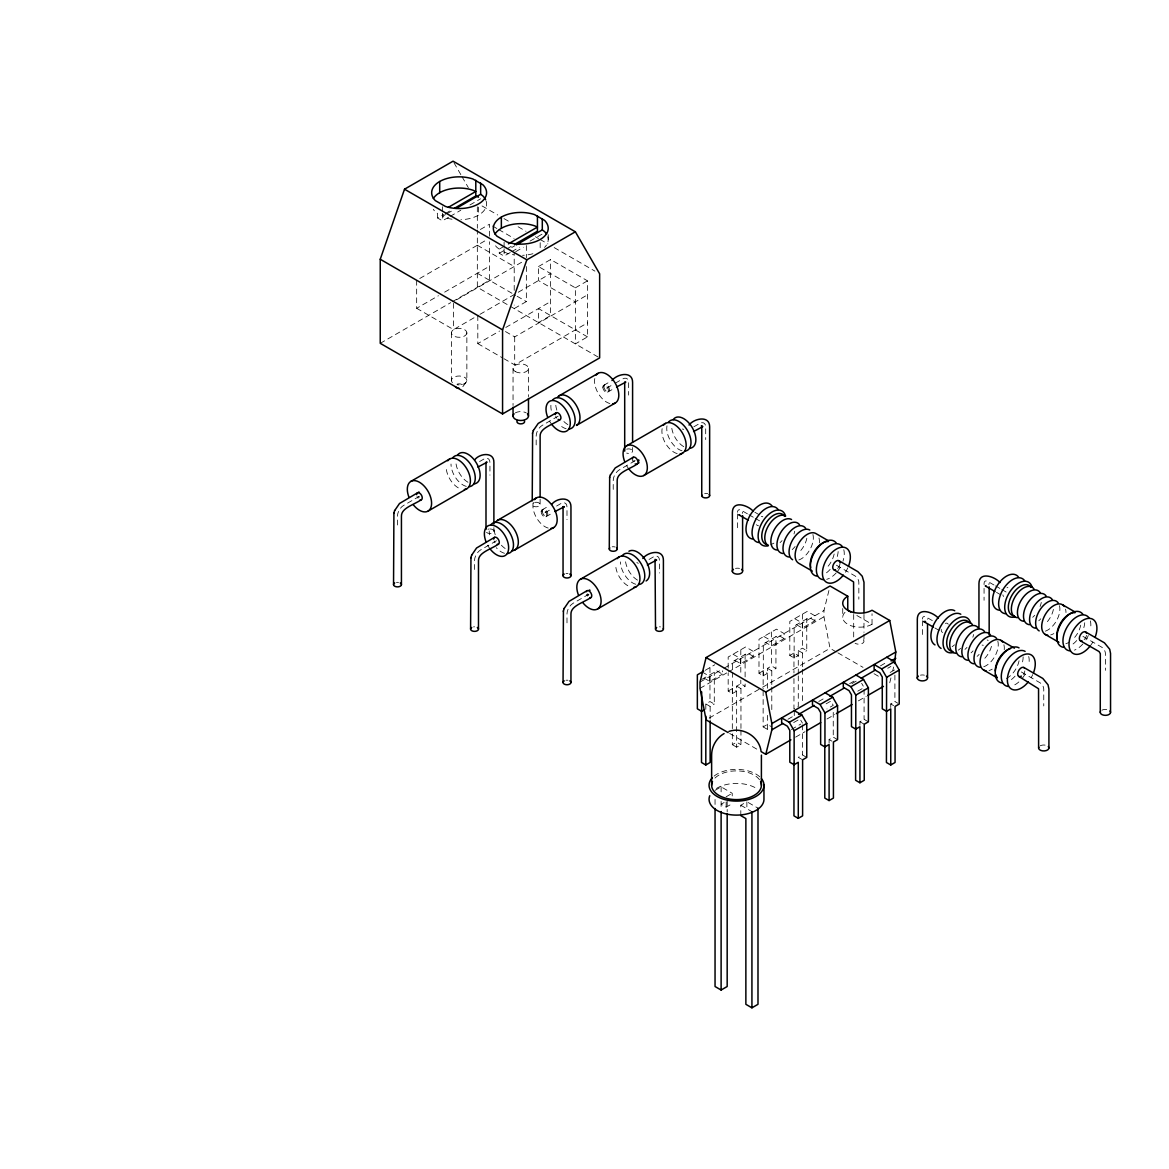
<?xml version="1.0" encoding="UTF-8"?>
<svg xmlns="http://www.w3.org/2000/svg" width="1169" height="1169" viewBox="0 0 1169 1169"><rect width="100%" height="100%" fill="white"/><g stroke="black" fill="none" stroke-linecap="round" stroke-linejoin="round"><path stroke-width="0.75" stroke-dasharray="5 3.75" d="M742.593 512.095L742.271 513.396M927.528 618.869L927.572 619.278M989.164 583.273L988.842 584.573M836.317 651.937L830.034 648.313L823.97 616.779L823.97 610.539L829.172 589.512M889.741 682.769L891.041 677.523M892.78 670.509L893.642 667.017M465.817 382.687L462.471 387.173A3.858 2.236 0 0 0 461.477 384.294A3.858 2.236 0 0 0 456.392 384.484M448.575 217.288L442.452 220.824L437.601 218.018L443.709 214.497M445.243 213.606L451.351 210.084M445.521 214.57L442.452 216.338L445.404 217.639A27.457 15.855 0 0 0 452.023 219.231M447.04 213.693L453.148 210.172M450.094 216.411L460.791 210.245M469.953 204.94L480.649 198.774M480.357 229.489L489.46 224.229L489.46 238.242M419.773 278.485L486.436 239.996M510.21 252.548L504.102 256.069L499.251 253.278L499.251 249.129L503.824 246.484M499.251 253.278L505.359 249.742M506.878 248.865L513.001 245.329M511.744 247.521L514.798 245.753M511.744 251.671L519.372 247.258M530.068 241.077L542.299 234.019M416.661 280.282L416.661 308.295L438.433 295.728M444.658 292.133L489.46 266.269M515.734 251.656L523.317 247.273M380.246 343.321L450.708 302.654M452.271 301.748L489.46 280.282L489.46 241.749M456.655 299.775L523.317 261.286M538.485 266.547L550.614 259.533L587.51 280.838L587.51 336.877L575.367 343.891L575.367 287.837L538.485 266.547L538.485 280.56L575.367 301.85M416.661 308.295L453.543 329.6L478.442 315.221M479.991 314.329L514.214 294.573L514.214 252.533M518.262 292.235L550.614 273.546M526.357 266.547L526.357 301.573L514.214 308.572L514.214 305.08M477.814 315.586L477.814 343.613L499.587 331.032M505.812 327.437L550.614 301.573M575.367 287.837L587.51 280.838M505.476 331.558L514.696 336.877L587.51 294.851M503.941 358.693L514.696 364.903L587.51 322.878M603.642 385.361L610.539 381.386M419.452 496.27L403.553 505.446A8.578 4.954 -60 0 0 397.489 515.953L397.489 528.563M479.553 461.565L483.878 459.066A8.578 4.954 -60 0 1 489.943 462.559L489.943 475.169M558.139 416.193L542.241 425.37A8.578 4.954 -60 0 0 536.176 435.876L536.176 448.487M606.682 388.166L613.9 383.987M615.347 383.154L622.58 378.99A8.578 4.954 -60 0 1 628.644 382.497L628.644 395.107M607.588 392.199L614.967 387.947M541.992 509.918L548.889 505.943M496.504 540.75L480.605 549.927A8.578 4.954 -60 0 0 474.541 560.433L474.541 573.044M545.032 512.723L550.818 509.392M556.605 506.045L560.93 503.547A8.578 4.954 -60 0 1 566.994 507.054L566.994 519.664M635.191 460.674L619.307 469.85A8.578 4.954 -60 0 0 613.228 480.357L613.228 492.967M693.845 426.817L699.632 423.47A8.578 4.954 -60 0 1 705.696 426.977L705.696 439.588M545.938 516.756L553.317 512.504M588.971 594.13L573.073 603.306A8.578 4.954 -60 0 0 566.994 613.813L566.994 626.423M649.058 559.44L653.398 556.926A8.578 4.954 -60 0 1 659.462 560.433L659.462 573.044M705.243 670.29L714.829 664.752M701.663 679.51L716.714 670.831L722.442 674.133L722.442 670.816M700.026 682.082L722.442 669.15M723.962 668.273L823.97 610.539M704.089 678.122L709.817 681.425L722.442 674.133M734.921 660.324L740.649 663.627L753.26 656.35L753.26 651.352L745.647 646.954L728.17 657.036L728.17 671.357M758.988 673.242L763.138 670.845L767.463 673.344L763.313 675.74L758.988 673.242L758.988 639.253L776.464 629.156L784.092 633.554L784.092 638.552L771.467 645.829L765.739 642.526M796.557 624.728L802.285 628.045L814.91 620.754L814.91 615.771L807.282 611.372L789.806 621.455L789.806 655.444L794.131 657.942L798.281 655.546L793.956 653.047L789.806 655.444M700.026 688.336L726.694 672.935M728.272 672.029L823.97 616.779M705.813 709.364L705.813 703.943L709.963 701.546L714.288 704.045L714.288 672.233M728.17 691.04L732.32 688.643L736.645 691.127L732.495 693.524L728.17 691.04L728.17 673.139M740.956 730.216L740.956 744.682L736.645 747.181L736.645 686.145L740.795 683.748L745.106 686.247L745.106 682.711M767.463 688.234L767.463 668.347L771.613 665.95L775.938 668.449L775.938 636.637M798.281 674.06L798.281 650.563L802.431 648.167L806.756 650.651L806.756 618.854M705.813 703.943L710.138 706.441L714.288 704.045M736.645 686.145L740.956 688.643L745.106 686.247M767.463 668.347L771.788 670.845L775.938 668.449M798.281 650.563L802.606 653.047L806.756 650.651M709.232 718.058L761.004 688.161M762.583 687.255L830.034 648.313M732.32 733.84L732.32 744.682L736.645 742.198L740.956 744.682M763.138 690.733L763.138 726.899L767.463 724.4L771.788 726.899M763.138 726.899L767.463 729.383L770.342 727.717M787.964 719.256L792.699 716.524M818.797 701.458L825.095 697.82M849.615 683.66L855.927 680.022M880.432 665.877L886.745 662.224M851.88 683.617L858.148 679.993M793.693 722.559L800.005 718.92L802.431 723.114M826.088 703.855L830.823 701.122L833.249 705.331L826.951 708.969M887.739 668.273L890.895 666.447M791.384 729.5L800.853 724.035M857.768 691.171L864.081 687.533M890.164 672.467L894.899 669.735M795.607 737.128L805.017 731.692M826.98 719.008L834.827 714.478M858.367 700.889L866.2 696.359M715.048 790.361L721.112 786.854L732.218 793.283L732.218 796.747M726.154 796.776L732.218 793.283M806.756 757.424L802.431 754.926L798.281 757.322L802.606 759.821M829.099 743.148L829.099 739.524L833.249 737.128L837.574 739.626M859.931 725.35L859.931 721.741L864.081 719.344L868.392 721.828M890.749 707.552L890.749 703.943L894.899 701.546L897.777 703.212M724.137 802.504L721.112 804.257L726.154 807.165L732.218 803.658M740.81 815.626L740.81 805.236L746.874 801.744L746.874 810.395M504.102 251.934L507.039 253.235A27.457 15.855 0 0 0 513.659 254.813M482.037 205.934L497.716 214.979M503.985 218.603L510.254 222.227M518.101 226.757L525.948 231.272M535.344 236.708L538.485 238.52M540.049 239.426L547.896 243.956M554.164 247.58L594.933 271.12M492.544 226.012L497.146 228.671M498.681 229.548L514.053 238.432M477.332 245.242L514.214 266.547M477.332 273.268L515.587 295.362M517.136 296.254L526.357 301.573M587.51 336.877L538.485 308.572L538.485 322.586L550.614 315.586L550.614 259.533M993.971 584.997L987.703 581.388A5.144 2.966 60 0 0 984.064 583.477L984.064 600.296M995.535 585.903L1000.24 588.621M1001.804 589.527L1006.509 592.245M1082.962 636.374L1101.768 647.231A5.144 2.966 60 0 1 1105.406 653.544L1105.406 670.348M598.075 356.998L477.332 287.282L477.332 230.045M996.529 592.376L1001.175 595.065M477.814 343.613L502.407 357.802M754.853 512.227L759.236 514.769M747.4 513.819L741.131 510.21A5.144 2.966 60 0 0 737.493 512.3M748.964 514.725L753.669 517.443M755.232 518.349L759.938 521.067M836.39 565.197L855.197 576.054A5.144 2.966 60 0 1 858.835 582.367L858.835 599.171M932.321 620.593L926.053 616.969A5.144 2.966 60 0 0 922.414 619.073M1021.311 671.97L1040.118 682.828A5.144 2.966 60 0 1 1043.756 689.125L1043.756 705.944M934.879 627.958L939.54 630.646M856.862 615.508L872.03 624.261L872.03 613.754M814.91 620.754L809.182 617.451L794.131 626.131L794.131 657.942M794.672 618.649L802.285 623.048L802.285 628.045M837.895 652.843L863.029 667.353M874.032 673.709L880.315 677.333M784.092 638.552L778.364 635.235L763.313 643.929L763.313 675.74M890.749 703.943L893.627 705.608M763.839 636.447L771.467 640.846M753.26 656.35L747.532 653.033L732.495 661.727L732.495 670.553M859.931 721.741L864.242 724.225M733.021 654.245L740.649 658.644L740.649 663.627M829.099 739.524L831.977 741.19M702.204 672.029L709.817 676.442L709.817 681.425M729.661 733.474L757.95 749.797M732.32 744.682L736.645 747.181M748.277 802.548L757.994 808.159M740.81 805.236L751.93 811.666M499.251 249.129L496.986 247.433A27.457 15.855 0 0 1 494.253 243.605M861.655 683.324L863.263 686.13M453.952 162.739L461.156 175.189M462.047 176.753L468.345 187.639M922.414 620.754L922.414 635.892M894.899 675.039L894.899 701.546M864.081 689.301L864.081 719.344M863.979 614.441L863.979 632.341M863.979 634.124L863.979 641.284M853.691 614.47L853.691 637.587M842.732 608.494L842.732 617.261M833.249 712.389L833.249 737.128M802.431 614.163L802.431 648.167M802.606 653.047L802.606 667.514M802.606 669.326L802.606 703.68M802.431 724.882L802.431 754.926M798.281 675.872L798.281 706.602L793.956 709.101L793.956 674.747M794.277 712.286L794.277 715.618M793.956 653.047L793.956 672.935M771.788 670.845L771.788 685.312M771.788 687.124L771.788 712.432M771.613 631.961L771.613 665.95M767.463 715.355L767.463 729.383M763.138 670.845L763.138 688.921M745.106 654.435L745.106 680.942M740.795 649.759L740.795 673.023M740.795 680.168L740.795 683.748M740.956 688.643L740.956 728.419M737.493 513.98L737.493 529.119M732.495 672.321L732.495 693.524M732.32 688.643L732.32 732.028M727.176 800.75L727.176 811.681M726.154 801.978L726.154 807.165M721.112 786.854L721.112 794.131M721.112 801.393L721.112 809.722M715.048 799.45L715.048 806.712M710.138 706.441L710.138 719.096M709.963 667.557L709.963 701.546M632.59 447.522L632.59 451.146A3.945 2.28 0 0 1 626.672 453.119M548.232 234.691L548.232 239.499M540.18 242.699L540.18 249.114M540.122 499.119L540.122 504.526M528.49 368.41L528.49 396.642M526.357 245.534L526.357 257.794M514.696 336.877L514.696 364.903M513.045 368.41L513.045 405.468M504.102 242.319L504.102 247.127M504.102 248.719L504.102 256.069M493.888 527.599L493.888 531.223M478.545 207.118L478.545 215.125M477.332 206.796L477.332 228.247M466.855 332.814A7.715 4.457 0 0 1 455.267 336.687A7.715 4.457 0 0 1 455.267 328.957A7.715 4.457 0 0 1 466.855 332.814L466.855 380.466A7.715 4.457 0 0 1 457.123 384.762M453.543 303.326L453.543 329.6M451.409 332.814L451.409 380.466M442.452 206.723L442.452 211.531M442.452 213.138L442.452 220.824M437.601 218.018L437.601 213.532L435.35 211.837A27.457 15.855 0 0 1 433.319 209.324M547.808 236.752A27.457 15.855 0 0 1 544.549 247.433M532.918 253.717A27.457 15.855 0 0 1 522.558 255.324M486.172 201.156A27.457 15.855 0 0 1 460.922 219.728M515.31 412.891A7.715 4.457 0 0 1 526.225 412.891M452.432 382.687A7.715 4.457 0 0 1 457.123 376.155A7.715 4.457 0 0 1 466.855 380.466M806.844 538.237A17.155 9.907 -60 0 1 798.266 553.098M812.923 534.481A17.155 9.907 -60 0 1 798.047 560.229M795.125 546.507A17.155 9.907 -60 0 1 792.202 549.591M794.715 531.237A17.155 9.907 -60 0 1 793.985 533.955M782.061 540.604A17.155 9.907 -60 0 1 780.074 542.591M773.893 543.132A17.155 9.907 -60 0 1 770.751 544.462M818.987 537.988A17.155 9.907 -60 0 1 818.987 545.251M843.799 549.737A19.741 11.398 -60 0 1 842.966 561.208M840.19 567.389A19.741 11.398 -60 0 1 837.296 571.626M836.215 572.898A19.741 11.398 -60 0 1 826.702 579.342M834.155 554.004A17.155 9.907 -60 0 1 825.577 568.865M838.158 551.563A19.741 11.398 -60 0 1 836.902 557.701M830.151 569.391A19.741 11.398 -60 0 1 824.247 574.3M847.817 567.842A19.741 11.398 -60 0 1 843.36 575.119M735.535 568.412A5.144 2.966 0 0 1 739.48 568.412M758.535 525.758A5.144 2.966 -60 0 1 756.577 524.603M761.34 516.377A5.144 2.966 -60 0 1 762.831 516.844M863.35 639.794A5.144 2.966 0 0 1 861.86 643.622A5.144 2.966 0 0 1 855.094 643.257M839.926 564.145A5.144 2.966 -60 0 1 837.413 568.631M991.458 646.355A17.155 9.907 -60 0 1 983.202 659.871M997.844 641.255A17.155 9.907 -60 0 1 982.983 667.002M979.125 654.377A17.155 9.907 -60 0 1 977.123 656.364M973.046 650.87A17.155 9.907 -60 0 1 971.059 652.857M973.572 634.504A17.155 9.907 -60 0 1 972.856 637.207M966.982 647.378A17.155 9.907 -60 0 1 964.995 649.365M960.611 648.313A19.741 11.398 -60 0 1 958.215 650.183M954.547 644.806A19.741 11.398 -60 0 1 952.15 646.691M1003.908 644.762A17.155 9.907 -60 0 1 1003.908 652.01M992.189 669.165A17.155 9.907 -60 0 1 989.047 670.495M1028.72 656.51A19.741 11.398 -60 0 1 1028.72 664.854M1025.111 674.162A19.741 11.398 -60 0 1 1022.217 678.385M1018.857 681.936A19.741 11.398 -60 0 1 1011.638 686.115M1019.076 660.763A17.155 9.907 -60 0 1 1004.215 679.262M1023.138 656.905A19.741 11.398 -60 0 1 1021.823 664.474M1015.072 676.15A19.741 11.398 -60 0 1 1009.183 681.074M1032.738 674.601A19.741 11.398 -60 0 1 1031.175 677.669M920.471 675.171A5.144 2.966 0 0 1 924.401 675.185M945.356 623.384A5.144 2.966 -60 0 1 948.234 624.29M942.638 632.444A5.144 2.966 -60 0 1 941.264 629.346M1040.22 745.822A5.144 2.966 0 0 1 1046.445 745.442M1024.848 670.904A5.144 2.966 -60 0 1 1023.211 674.455M1053.415 609.414A17.155 9.907 -60 0 1 1044.838 624.275M1059.479 605.674A17.155 9.907 -60 0 1 1044.618 631.406M1040.761 618.796A17.155 9.907 -60 0 1 1038.773 620.768M1041.287 602.415A17.155 9.907 -60 0 1 1040.074 606.492M1034.697 615.289A17.155 9.907 -60 0 1 1032.709 617.276M1065.558 609.166A17.155 9.907 -60 0 1 1065.967 612.556M1053.839 633.569A17.155 9.907 -60 0 1 1050.697 634.913M1090.37 620.914A19.741 11.398 -60 0 1 1090.37 629.258M1088.324 635.512A19.741 11.398 -60 0 1 1083.868 642.804M1082.786 644.075A19.741 11.398 -60 0 1 1074.457 650.139M1080.726 625.181A17.155 9.907 -60 0 1 1072.134 640.042M1069.007 642.336A17.155 9.907 -60 0 1 1065.865 643.666M1084.715 622.741A19.741 11.398 -60 0 1 1082.903 630.456M1076.722 640.568A19.741 11.398 -60 0 1 1070.819 645.478M1092.825 642.073A19.741 11.398 -60 0 1 1089.932 646.296M983.363 645.273A5.144 2.966 0 0 1 982.077 645.069M987.206 639.984A5.144 2.966 0 0 1 988.156 640.524M1003.616 596.453A5.144 2.966 -60 0 1 1002.9 594.86M1006.991 587.788A5.144 2.966 -60 0 1 1007.912 587.554M1101.856 710.241A5.144 2.966 0 0 1 1108.095 709.861M1086.498 635.322A5.144 2.966 -60 0 1 1083.984 639.808M716.392 788.476A27.457 15.855 0 0 1 755.189 787.643M714.127 776.084A27.457 15.855 0 0 1 759.762 776.815M714.975 778.072A24.885 14.364 0 0 1 738.15 770.912A24.885 14.364 0 0 1 759.514 779.752M872.03 624.261A17.155 9.907 0 0 1 849.439 625.123A17.155 9.907 0 0 1 845.026 612.308M627.797 585.727A17.155 9.907 60 0 1 615.654 564.715M635.79 584.266A17.155 9.907 60 0 1 620.52 561.909M637.5 580.116A17.155 9.907 60 0 1 625.371 559.103M636.784 562.581A3.945 2.28 60 0 1 638.23 563.414M587.569 596.117A3.945 2.28 60 0 1 586.546 594.349M565.986 680.27A3.945 2.28 0 0 1 568.017 680.27M588.635 595.503A3.945 2.28 60 0 1 587.612 593.735M659.462 626.818A3.945 2.28 0 0 1 660.485 626.891M505.154 548.495A17.155 9.907 60 0 1 501.077 544.886M495.218 534.715A17.155 9.907 60 0 1 494.122 529.382M548.173 528.067A17.155 9.907 60 0 1 533.312 502.334M504.497 553.288A17.155 9.907 60 0 1 496.226 547.677M489.636 534.803A17.155 9.907 60 0 1 489.226 530.945M490.439 549.386A17.155 9.907 60 0 1 486.552 543.044M495.101 542.737A3.945 2.28 60 0 1 494.078 540.969M565.986 573.511A3.945 2.28 0 0 1 568.017 573.511M473.518 626.891A3.945 2.28 0 0 1 474.541 626.818M677.172 453.601A17.155 9.907 60 0 1 662.312 427.869M628.235 468.141A17.155 9.907 60 0 1 626.613 465.627M682.024 450.796A17.155 9.907 60 0 1 667.163 425.063M683.733 446.66A17.155 9.907 60 0 1 671.649 426.89M682.345 429.052A3.945 2.28 60 0 1 683.733 429.432M633.218 461.813A3.945 2.28 60 0 1 632.502 459.958M612.205 546.814A3.945 2.28 0 0 1 615.201 547.048M634.285 461.2A3.945 2.28 60 0 1 633.846 460.279M704.673 493.435A3.945 2.28 0 0 1 707.669 493.654M458.277 487.853A17.155 9.907 60 0 1 446.149 466.84M466.27 486.392A17.155 9.907 60 0 1 451 464.035M467.98 482.256A17.155 9.907 60 0 1 455.852 461.229M418.049 498.242A3.945 2.28 60 0 1 417.026 496.474M396.466 582.41A3.945 2.28 0 0 1 398.512 582.41M419.116 497.629A3.945 2.28 60 0 1 418.546 496.781M489.943 528.943A3.945 2.28 0 0 1 493.362 532.363A3.945 2.28 0 0 1 486.523 532.363M487.97 529.25A3.945 2.28 0 0 1 488.92 529.016M567.856 424.595A17.155 9.907 60 0 1 562.727 420.314M556.853 410.158A17.155 9.907 60 0 1 555.713 403.583M609.823 403.51A17.155 9.907 60 0 1 594.963 377.777M566.132 428.731A17.155 9.907 60 0 1 559.863 425.107M551.271 410.246A17.155 9.907 60 0 1 551.271 402.998M552.075 424.815A17.155 9.907 60 0 1 549.562 421.147M556.751 418.166A3.945 2.28 60 0 1 555.728 416.398M626.672 449.174A3.945 2.28 0 0 1 632.59 451.146M535.154 502.334A3.945 2.28 0 0 1 540.063 504.92A3.945 2.28 0 0 1 533.912 506.396A3.945 2.28 0 0 1 534.204 502.553M515.31 371.567A7.715 4.457 0 0 0 528.227 369.565A7.715 4.457 0 0 0 518.773 364.1A7.715 4.457 0 0 0 515.31 371.567M542.241 511.116A3.945 2.28 60 0 0 546.434 516.318A3.945 2.28 60 0 0 546.434 510.736A3.945 2.28 60 0 0 542.241 511.116M541.174 511.73A3.945 2.28 60 0 0 545.368 516.946A3.945 2.28 60 0 0 545.368 511.364A3.945 2.28 60 0 0 541.174 511.73M603.891 386.559A3.945 2.28 60 0 0 608.07 391.761A3.945 2.28 60 0 0 608.07 386.179A3.945 2.28 60 0 0 603.891 386.559M602.824 387.173A3.945 2.28 60 0 0 607.003 392.375A3.945 2.28 60 0 0 607.003 386.793A3.945 2.28 60 0 0 602.824 387.173"/><path stroke-width="1.5" d="M393.909 512.986L393.544 584.602M470.961 557.467L470.596 629.097M532.611 432.91L532.231 500.902M563.429 610.861L563.049 682.477M609.663 477.39L609.283 549.021M850.784 612.001L847.759 610.247A17.155 9.907 0 0 1 847.759 596.234L830.034 586.005L706.091 657.562L700.026 682.082L700.026 688.336L706.091 719.87L728.097 732.568M761.092 751.609L765.797 754.326L771.861 729.807L771.861 723.567L765.797 692.033L706.091 657.562M894.504 663.51L895.805 652.01L889.741 620.476L872.03 610.247A17.155 9.907 0 0 1 847.759 610.247L847.759 596.234M394.596 510.678L399.491 503.518L417.479 492.85M471.648 555.173L476.543 548.013L494.531 537.331M533.298 430.601L538.193 423.441L556.166 412.774M564.116 608.552L569.011 601.392L586.984 590.71M610.35 475.096L615.245 467.936L633.218 457.254M393.792 513.396L394.654 510.473M470.844 557.876L471.721 554.954M532.494 433.319L533.356 430.397M563.312 611.255L564.174 608.348M609.546 477.8L610.408 474.877M380.246 259.255L404.518 189.203L453.061 161.176L575.367 231.798L599.639 273.824L599.639 357.904L502.568 413.943L380.246 343.321L380.246 259.255L502.568 329.877L502.568 413.943M502.568 329.877L526.839 259.825L575.367 231.798M724.079 733.577C716.509 737.931 711.643 746.392 711.629 755.13L711.629 785.247M448.297 207.366L475.798 191.482L472.861 190.182A27.457 15.855 0 0 0 433.319 198.496M454.405 208.316L475.798 195.968L478.545 197.181M456.202 208.403L480.649 194.288L480.649 183.08M508.413 243.839L537.433 227.078L534.496 225.778A27.457 15.855 0 0 0 494.969 234.078M514.521 244.453L537.433 231.228L537.433 215.87M516.318 244.876L542.299 229.884L542.299 218.661M410.874 481.394L449.7 458.979M559.264 395.721L598.104 373.306M474.746 459.768C479.685 453.294 494.092 451.468 493.888 462.413L493.888 523.975M611.986 380.539C616.911 373.948 632.604 370.485 632.59 382.336L632.59 442.087M421.424 499.674C413.475 504.993 401.347 508.047 401.435 516.099L401.435 584.602M477.843 467.103L487.093 462.193L486.187 462.091M560.112 419.613C552.177 424.917 540.049 427.971 540.122 436.022L540.122 497.322M616.531 387.027L625.78 382.117L624.757 381.971M428.029 511.131L466.855 488.7M615.259 403.027L576.434 425.443A17.155 9.907 60 0 0 575.236 403.729A17.155 9.907 60 0 0 557.335 397.504M497.629 520.278L536.454 497.862M626.613 445.813L665.453 423.397M551.812 504.263C556.736 497.775 571.144 495.963 570.954 506.908L570.954 575.703M689.038 425.034C693.962 418.444 709.656 414.966 709.641 426.831L709.641 495.627M498.476 544.169C490.527 549.474 478.399 552.528 478.486 560.579L478.486 629.097M554.895 511.598L564.028 506.864L563.239 506.572M637.163 464.093C629.229 469.397 617.1 472.451 617.174 480.503L617.174 549.021M693.597 431.522L702.847 426.612L701.59 425.852M514.784 550L553.624 527.584M643.783 475.535L682.608 453.119M580.379 579.269L619.219 556.853M642.818 558.49C647.728 551.9 663.422 548.422 663.408 560.287L663.408 629.097M590.944 597.549C582.995 602.868 570.867 605.907 570.954 613.973L570.954 682.477M647.363 564.978L656.613 560.068L655.049 559.425L655.517 629.097M597.549 608.991L636.374 586.575M703.665 671.196L697.352 674.834L697.352 708.823L701.663 711.322L704.439 709.729M765.797 692.033L889.741 620.476M771.861 723.567L895.805 652.01M701.502 710.051L701.502 762.48L705.813 764.979L710.138 762.48L710.138 720.893M771.861 729.807L782.85 723.465M798.544 714.42L814.223 705.36M829.917 696.3L844.033 688.146M861.29 678.181L875.406 670.027M891.099 660.967L895.805 658.249M798.281 818.358L798.281 762.305L794.131 764.701L789.806 762.217L789.806 730.406L787.38 726.197L781.652 722.895L781.652 717.912L789.28 722.31L801.905 715.019L806.756 723.436L806.756 757.424L802.606 759.821L802.606 815.86L798.281 818.358L793.956 815.86L793.956 763.43M829.099 800.56L829.099 744.521L824.949 746.918L820.638 744.419L820.638 712.608L818.212 708.414L812.484 705.097L812.484 700.114L820.097 704.512L832.723 697.221L837.574 705.638L837.574 739.626L833.424 742.023L833.424 798.076L829.099 800.56L824.788 798.076L824.788 745.632M859.931 782.762L859.931 726.723L855.781 729.12L851.456 726.621L851.456 694.824L849.03 690.616L843.302 687.314L843.302 682.316L850.915 686.714L863.54 679.437L868.392 687.84L868.392 721.828L864.242 724.225L864.242 780.278L859.931 782.762L855.606 780.278L855.606 727.849M881.747 668.931L894.358 661.639L899.209 670.042L899.209 704.045L895.059 706.441L895.059 762.48L890.749 764.979L886.423 762.48L886.599 677.333L881.747 668.931L874.12 664.533L874.12 669.516L879.848 672.818L882.274 677.026L882.274 708.823L886.599 711.322L890.749 708.925L890.749 764.979M794.131 764.701L794.131 730.713L806.756 723.436M824.949 746.918L824.949 712.915L837.574 705.638M855.781 729.12L855.781 695.131L868.392 687.84M886.599 677.333L899.209 670.042M765.797 754.326L790.902 739.845M806.595 730.786L820.711 722.632M836.405 713.572L852.084 704.512M867.778 695.453L883.457 686.393M715.048 808.524L715.048 986.519L721.112 990.026L727.176 986.519L727.176 813.492M740.81 815.626L745.866 818.548L745.866 1004.317L751.93 1007.824L757.994 1004.317L757.994 808.159M728.945 731.429C742.607 726.621 758.725 736.324 760.975 750.615M925.57 621.455L923.642 621.528L933.33 627.066M739.656 514.901L738.72 514.769L748.408 520.293M986.227 586.078L985.277 585.947L994.965 591.47M404.518 189.203L526.839 259.825M1062.416 604.694L1074.545 611.708M999.963 582.571C994.892 576.624 979.067 570.896 978.95 583.696L978.95 628.396M1085.46 631.888L1104.442 642.833L1109.688 649.219L1110.55 653.413L1110.55 712.462M1080.448 640.875L1099.108 651.571L1100.321 653.676L1100.263 712.316M1045.247 634.431L1058.909 642.307M827.973 540.531L815.845 533.517A17.155 9.907 -60 0 0 798.675 543.424A17.155 9.907 -60 0 0 798.675 563.253L812.338 571.13M1000.766 640.291L1014.414 648.167M753.391 511.394C748.321 505.446 732.495 499.718 732.378 512.519L732.378 571.539M838.889 560.696L857.871 571.656L862.225 576.2L863.979 582.235L863.979 612.658M938.327 618.153C933.242 612.22 917.417 606.477 917.314 619.278L917.314 678.298M1023.825 667.47L1042.806 678.429L1048.038 684.8L1048.914 689.009L1048.914 748.058M833.877 569.698L853.575 581.914L853.691 612.702M1018.813 676.456L1038.554 688.731L1038.613 747.897M983.611 670.012L997.259 677.888M886.745 657.241L894.358 661.639M855.927 675.039L863.54 679.437M825.095 692.822L832.723 697.221M794.277 710.62L801.905 715.019M542.299 229.884L544.549 231.579A27.457 15.855 0 0 1 546.566 234.078M480.649 194.288L482.899 195.983A27.457 15.855 0 0 1 485.646 199.811M850.915 686.714L855.781 695.131M820.097 704.512L824.949 712.915M789.28 722.31L794.131 730.713M989.164 586.838L989.164 634.84M927.528 624.202L927.528 677.538M763.956 784.647L763.956 798.661A27.457 15.855 0 0 1 733.957 815.041A27.457 15.855 0 0 1 709.744 795.738M761.399 755.13L761.399 785.247M751.93 811.666L751.93 1007.824M742.593 515.646L742.593 570.779M721.112 811.534L721.112 990.026M705.813 716.159L705.813 764.979M701.751 427.123L701.751 495.627M701.663 691.887L701.663 711.322M624.699 382.643L624.699 451.146M563.049 507.2L563.049 575.703M528.49 398.41L528.49 416.047M513.045 407.221L513.045 416.047M501.355 217.083A27.457 15.855 0 0 0 496.986 236.211L507.039 242.027A27.457 15.855 0 0 0 540.18 239.499A27.457 15.855 0 0 0 544.549 220.371L534.496 214.57A27.457 15.855 0 0 0 501.355 217.083L501.355 228.291M485.997 462.719L485.997 529.425M475.798 180.274L475.798 195.968M439.705 181.487A27.457 15.855 0 0 0 435.35 200.63L445.404 206.431A27.457 15.855 0 0 0 478.545 203.917A27.457 15.855 0 0 0 482.899 184.775L472.861 178.974A27.457 15.855 0 0 0 439.705 181.487L439.705 192.71M527.453 413.826A7.715 4.457 0 0 1 520.775 420.504A7.715 4.457 0 0 1 514.082 413.826M459.125 388.298A3.858 2.236 0 0 1 455.399 386.647M524.107 420.533A3.858 2.236 0 0 1 520.775 423.879A3.858 2.236 0 0 1 517.429 420.533M789.06 557.014A17.155 9.907 -60 0 1 786.547 536.425A17.155 9.907 -60 0 1 805.631 528.3M792.611 559.746A17.155 9.907 -60 0 1 792.611 539.932A17.155 9.907 -60 0 1 809.781 530.025M782.996 553.507A17.155 9.907 -60 0 1 780.483 532.918A17.155 9.907 -60 0 1 799.567 524.808M776.932 550.014A17.155 9.907 -60 0 1 773.367 531.398A17.155 9.907 -60 0 1 791.574 519.518M785.51 516.011A17.155 9.907 -60 0 0 768.34 525.918A17.155 9.907 -60 0 0 768.34 545.733A19.741 11.398 -60 0 1 762.203 522.368A19.741 11.398 -60 0 1 785.553 516.113M767.828 544.754A17.155 9.907 -60 0 1 765.315 524.165A17.155 9.907 -60 0 1 784.399 516.04M759.032 542.548A19.741 11.398 -60 0 1 756.138 518.875A19.741 11.398 -60 0 1 778.086 509.538M752.968 539.041A19.741 11.398 -60 0 1 750.074 515.368A19.741 11.398 -60 0 1 772.022 506.031M843.36 575.119A19.741 11.398 -60 0 1 822.64 575.937A19.741 11.398 -60 0 1 838.801 547.925A19.741 11.398 -60 0 1 848.475 566.278M823.341 579.678A19.741 11.398 -60 0 1 820.448 556.006A19.741 11.398 -60 0 1 842.396 546.668M817.277 576.171A19.741 11.398 -60 0 1 814.384 552.499A19.741 11.398 -60 0 1 836.332 543.161M810.716 567.535A17.155 9.907 -60 0 1 815.041 550.292A17.155 9.907 -60 0 1 828.5 541.51M741.584 569.347A5.144 2.966 0 0 1 741.57 572.971L740.605 573.526A5.144 2.966 0 0 1 733.84 573.248A5.144 2.966 0 0 1 733.416 569.332M835.528 569.771A5.144 2.966 -60 0 1 832.781 566.658A5.144 2.966 -60 0 1 836.609 560.872A5.144 2.966 -60 0 1 840.029 562.99M973.982 663.787A17.155 9.907 -60 0 1 971.468 643.198A17.155 9.907 -60 0 1 990.567 635.074M980.06 667.28A17.155 9.907 -60 0 1 977.547 646.691A17.155 9.907 -60 0 1 996.631 638.581M967.917 660.28A17.155 9.907 -60 0 1 965.404 639.691A17.155 9.907 -60 0 1 984.503 631.567M961.853 656.773A17.155 9.907 -60 0 1 959.34 636.184A17.155 9.907 -60 0 1 978.424 628.074M955.789 653.281A17.155 9.907 -60 0 1 953.276 632.677A17.155 9.907 -60 0 1 972.36 624.567M952.75 651.528A17.155 9.907 -60 0 1 950.236 630.939A17.155 9.907 -60 0 1 969.335 622.814M953.393 652.492A19.741 11.398 -60 0 1 947.138 629.141A19.741 11.398 -60 0 1 970.475 622.887M941.06 648.43A19.741 11.398 -60 0 1 941.06 625.634A19.741 11.398 -60 0 1 960.801 614.236M934.995 644.923A19.741 11.398 -60 0 1 934.995 622.127A19.741 11.398 -60 0 1 954.737 610.744M1028.296 681.892A19.741 11.398 -60 0 1 1007.576 682.696A19.741 11.398 -60 0 1 1023.737 654.698A19.741 11.398 -60 0 1 1033.396 673.052M1008.262 686.451A19.741 11.398 -60 0 1 1004.171 665.044A19.741 11.398 -60 0 1 1025.111 651.367M1002.198 682.944A19.741 11.398 -60 0 1 998.107 661.537A19.741 11.398 -60 0 1 1019.047 647.874M996.85 676.983A17.155 9.907 -60 0 1 995.637 674.308M995.228 670.918A17.155 9.907 -60 0 1 1010.498 648.561M986.125 670.787A17.155 9.907 -60 0 1 983.611 650.198A17.155 9.907 -60 0 1 1002.695 642.073M926.506 676.12A5.144 2.966 0 0 1 926.491 679.744L925.541 680.285A5.144 2.966 0 0 1 918.761 680.022A5.144 2.966 0 0 1 918.337 676.106M1048.286 746.553A5.144 2.966 0 0 1 1044.297 750.936A5.144 2.966 0 0 1 1038.817 747.137M1021.414 676.12A5.144 2.966 -60 0 1 1018.111 671.81A5.144 2.966 -60 0 1 1024.424 667.981M1035.632 628.191A17.155 9.907 -60 0 1 1033.118 607.602A17.155 9.907 -60 0 1 1052.202 599.478M1039.183 630.924A17.155 9.907 -60 0 1 1040.381 609.21A17.155 9.907 -60 0 1 1058.281 602.985M1029.568 624.699A17.155 9.907 -60 0 1 1027.054 604.095A17.155 9.907 -60 0 1 1046.138 595.985M1023.503 621.192A17.155 9.907 -60 0 1 1020.99 600.603A17.155 9.907 -60 0 1 1040.074 592.478M1017.425 617.685A17.155 9.907 -60 0 1 1014.911 597.096A17.155 9.907 -60 0 1 1034.01 588.971M1014.4 615.931A17.155 9.907 -60 0 1 1011.886 595.342A17.155 9.907 -60 0 1 1030.97 587.218M1015.028 616.896A19.741 11.398 -60 0 1 1008.774 593.545A19.741 11.398 -60 0 1 1032.125 587.291M1005.603 613.725A19.741 11.398 -60 0 1 1002.71 590.053A19.741 11.398 -60 0 1 1024.658 580.715M999.524 610.218A19.741 11.398 -60 0 1 996.646 586.546A19.741 11.398 -60 0 1 1018.594 577.208M1089.932 646.296A19.741 11.398 -60 0 1 1069.211 647.115A19.741 11.398 -60 0 1 1085.373 619.102A19.741 11.398 -60 0 1 1095.046 637.456M1069.913 650.855A19.741 11.398 -60 0 1 1067.019 627.183A19.741 11.398 -60 0 1 1088.967 617.846M1063.848 647.348A19.741 11.398 -60 0 1 1060.955 623.676A19.741 11.398 -60 0 1 1082.903 614.339M1057.273 638.712A17.155 9.907 -60 0 1 1061.613 621.47A17.155 9.907 -60 0 1 1075.071 612.688M1047.76 635.205A17.155 9.907 -60 0 1 1045.247 614.616A17.155 9.907 -60 0 1 1064.345 606.492M1109.922 710.971A5.144 2.966 0 0 1 1105.947 715.34A5.144 2.966 0 0 1 1100.467 711.541M1082.099 640.948A5.144 2.966 -60 0 1 1080.317 635.001A5.144 2.966 -60 0 1 1086.439 633.174M761.472 778.642A27.457 15.855 0 0 1 735.754 801.101A27.457 15.855 0 0 1 712.242 777.838M760.551 781.535A24.885 14.364 0 0 1 736.514 799.611A24.885 14.364 0 0 1 712.491 781.535M617.29 558.636A17.155 9.907 60 0 1 636.374 566.76A17.155 9.907 60 0 1 633.861 587.349M578.45 595.065A17.155 9.907 60 0 1 586.853 579.123A17.155 9.907 60 0 1 600.91 603.467A17.155 9.907 60 0 1 582.893 602.766M622.142 555.845A17.155 9.907 60 0 1 641.226 563.955A17.155 9.907 60 0 1 638.712 584.544M628.922 551.242A17.155 9.907 60 0 1 646.077 561.149A17.155 9.907 60 0 1 646.077 580.964M586.268 591.748A3.945 2.28 60 0 1 590.944 592.99A3.945 2.28 60 0 1 589.687 597.666M569.785 680.869A3.945 2.28 0 0 1 569.785 684.084A3.945 2.28 0 0 1 564.218 684.084A3.945 2.28 0 0 1 564.218 680.869M589.308 589.98A3.945 2.28 60 0 1 590.038 590.287M663.276 628.498A3.945 2.28 0 0 1 658.439 631.289A3.945 2.28 0 0 1 656.671 627.475M495.7 522.075A17.155 9.907 60 0 1 514.784 530.185A17.155 9.907 60 0 1 512.27 550.774M534.525 499.66A17.155 9.907 60 0 1 553.624 507.77A17.155 9.907 60 0 1 551.11 528.359M490.848 524.866A17.155 9.907 60 0 1 509.932 532.991A17.155 9.907 60 0 1 507.419 553.58M485.997 541.685A17.155 9.907 60 0 1 494.399 525.729A17.155 9.907 60 0 1 508.457 550.088A17.155 9.907 60 0 1 490.439 549.386M493.713 539.143A3.945 2.28 60 0 1 496.255 537.404A3.945 2.28 60 0 1 499.251 541.773A3.945 2.28 60 0 1 497.22 544.272M569.785 574.096A3.945 2.28 0 0 1 569.785 577.325A3.945 2.28 0 0 1 564.218 577.325A3.945 2.28 0 0 1 564.218 574.096M477.332 627.475A3.945 2.28 0 0 1 477.332 630.705A3.945 2.28 0 0 1 471.75 630.705A3.945 2.28 0 0 1 471.75 627.475M663.524 425.18A17.155 9.907 60 0 1 682.608 433.304A17.155 9.907 60 0 1 680.095 453.893M624.684 461.609A17.155 9.907 60 0 1 633.087 445.652A17.155 9.907 60 0 1 647.144 470.011A17.155 9.907 60 0 1 629.127 469.31M668.376 422.374A17.155 9.907 60 0 1 687.46 430.499A17.155 9.907 60 0 1 684.946 451.088M673.227 419.583A17.155 9.907 60 0 1 692.311 427.693A17.155 9.907 60 0 1 689.798 448.282M632.4 459.066A3.945 2.28 60 0 1 635.191 457.444A3.945 2.28 60 0 1 637.982 462.281A3.945 2.28 60 0 1 635.191 463.903M616.647 547.881A3.945 2.28 0 0 1 613.228 551.3A3.945 2.28 0 0 1 609.809 547.881M638.683 459.841A3.945 2.28 60 0 1 638.961 460.776M638.961 462.442A3.945 2.28 60 0 1 638.683 463.07M709.115 494.487A3.945 2.28 0 0 1 706.208 497.892A3.945 2.28 0 0 1 701.882 495.042M447.771 460.776A17.155 9.907 60 0 1 466.855 468.886A17.155 9.907 60 0 1 464.341 489.475M408.945 497.205A17.155 9.907 60 0 1 417.348 481.248A17.155 9.907 60 0 1 431.405 505.592A17.155 9.907 60 0 1 413.388 504.891M452.622 457.97A17.155 9.907 60 0 1 471.706 466.095A17.155 9.907 60 0 1 469.193 486.684M457.474 455.165A17.155 9.907 60 0 1 476.572 463.289A17.155 9.907 60 0 1 474.059 483.878M416.661 494.648A3.945 2.28 60 0 1 419.203 492.909A3.945 2.28 60 0 1 422.199 497.293A3.945 2.28 60 0 1 420.168 499.791M400.28 582.995A3.945 2.28 0 0 1 400.28 586.21A3.945 2.28 0 0 1 394.698 586.21A3.945 2.28 0 0 1 394.698 582.995M418.093 492.646A3.945 2.28 60 0 1 419.116 492.047M596.175 375.088A17.155 9.907 60 0 1 615.259 383.213A17.155 9.907 60 0 1 612.746 403.802M552.484 400.309A17.155 9.907 60 0 1 571.583 408.434A17.155 9.907 60 0 1 569.069 429.023M547.633 417.128A17.155 9.907 60 0 1 556.035 401.172A17.155 9.907 60 0 1 570.092 425.516A17.155 9.907 60 0 1 552.075 424.815M555.348 414.571A3.945 2.28 60 0 1 558.139 412.964A3.945 2.28 60 0 1 560.93 417.801A3.945 2.28 60 0 1 558.139 419.408M564.145 506.688L563.268 506.776L564.145 506.688M701.809 426.451L701.371 425.764L701.736 426.568"/></g></svg>
